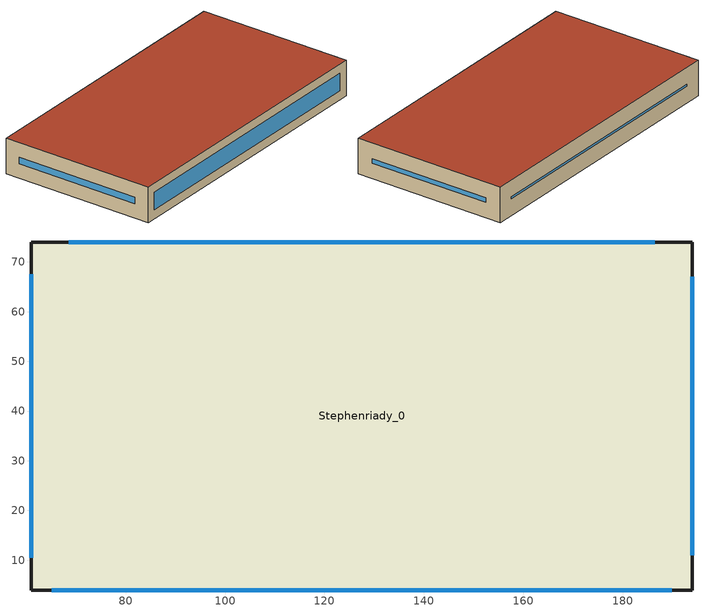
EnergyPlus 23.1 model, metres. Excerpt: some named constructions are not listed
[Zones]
Stephenriady_0
 floor ground (Stephenriady_0:f4UnderGroundSlabCF): 61,4 61,74 194,74 194,4 z0
 wall outside (90.1-2019 Nonresidential CZ 0 Exterior Wall (Mass)): 61,4 194,4 194,74 61,74 61,4 z0:16
 window (90.1-2019 Nonresidential CZ 0 Glazing (Operable)): 65.16,4 189.84,4 z4.16:11.84; 194,11 194,67 z7:9; 186.45,74 68.55,74 z7.55:8.45; 61,67.47 61,10.53 z6.53:9.47
 roof outside (90.1-2019 Nonresidential CZ 0 Exterior Roof (Mass)): 61,4 194,4 194,74 61,74 z16
[Schedule:Day:Hourly]
6621d27a-86ec-41d5-9cb3-f462cf29c228: Fraction, 1, 1, 1, 1, 1, 1, 1, 1, 0, 0, 1, 1, 1, 1, 1, 1, 1, 0, 0, 0, 0, 0, 0, 1
a6cbeeed-c444-4e99-a42a-c157d65655e2: Fraction, 1, 1, 1, 1, 0, 1, 1, 0, 0, 0, 0, 1, 1, 1, 1, 1, 0, 0, 0, 0, 0, 0, 0, 0
c963eae5-deb2-4c2c-a022-32e2c1c34cd7: Fraction, 0, 0, 0, 0, 0, 1, 1, 1, 0, 0, 0, 0, 0, 1, 0, 0, 0, 0, 0, 0, 0, 0, 0, 0
ffd08665-1213-456d-8c19-4043ab209ae4: Fraction, 1, 1, 1, 1, 1, 1, 1, 1, 0, 0, 1, 1, 1, 1, 0, 0, 0, 0, 0, 0, 0, 0, 0, 0
b7514a21-27b8-469c-ada0-75e2a6a7d0cd: Fraction, 0, 0, 0, 0, 0, 0, 0, 1, 0, 0, 0, 0, 0, 1, 0, 0, 0, 0, 0, 0, 0, 0, 1, 1
ca503cf3-42b4-45c9-b797-d509eb85b538: Fraction, 1, 1, 1, 1, 1, 1, 1, 1, 0, 0, 0, 1, 0, 0, 0, 0, 0, 0, 0, 0, 0, 1, 1, 1
e5b1b636-7c24-446d-b229-f755ef9a631a: Fraction, 1, 1, 1, 1, 1, 1, 1, 1, 0, 0, 0, 0, 1, 1, 1, 0, 0, 0, 0, 0, 0, 0, 1, 1
1945441b-419f-4fd6-a07e-01312675c677: Fraction, 1, 1, 1, 1, 1, 1, 1, 1, 1, 0, 0, 0, 0, 0, 0, 0, 1, 1, 1, 1, 1, 1, 1, 1
766bc363-b933-4f9b-b982-ddeed8f64be3: Fraction, 1, 1, 1, 1, 1, 1, 1, 1, 1, 0, 0, 0, 1, 1, 0, 0, 0, 0, 0, 1, 1, 1, 1, 1
0dec7ec1-1448-4ef9-9cca-c06ec3c29279: Fraction, 1, 1, 1, 1, 1, 1, 1, 1, 0, 1, 0, 0, 1, 1, 1, 1, 1, 1, 1, 1, 1, 1, 1, 1
253338df-8852-4427-be5f-c6ff64ef1736: Fraction, 1, 1, 1, 1, 1, 1, 1, 1, 0, 0, 1, 0, 0, 0, 0, 0, 0, 0, 1, 1, 1, 1, 1, 1
423b9f89-183f-4236-a632-413c83354e03: Fraction, 1, 1, 1, 1, 1, 1, 1, 1, 1, 0, 0, 0, 0, 1, 0, 0, 0, 0, 1, 1, 1, 1, 1, 1
102a9a6a-2fbf-470f-8aaf-8ff86c40ae30: Fraction, 1, 1, 1, 1, 1, 1, 1, 1, 1, 0, 0, 0, 1, 0, 0, 0, 0, 0, 0, 0, 0, 0, 0, 1
8d61b350-aecb-47b3-9fc1-12ee6255f63d: Fraction, 1, 1, 1, 1, 1, 1, 1, 1, 1, 0, 0, 0, 1, 1, 1, 1, 0, 1, 1, 1, 1, 1, 1, 1
7487a706-a07f-4254-9374-3721e81e3e6e: Fraction, 1, 1, 1, 1, 1, 1, 1, 1, 0, 0, 1, 1, 0, 0, 0, 0, 1, 1, 1, 1, 1, 1, 1, 1
1c112e16-9d9f-434c-87df-c180dc4b3a48: Fraction, 1, 1, 1, 1, 1, 1, 1, 1, 0, 0, 0, 0, 1, 1, 1, 1, 1, 1, 1, 1, 1, 1, 1, 1
ae5e7582-a575-48d6-8d95-6007394beb82: Fraction, 1, 1, 1, 1, 1, 1, 1, 1, 0, 0, 0, 0, 0, 0, 0, 1, 1, 1, 1, 1, 1, 1, 1, 1
9937dc05-5f6e-45f6-917b-7203338894a2: Fraction, 1, 1, 1, 1, 1, 1, 1, 1, 1, 1, 1, 1, 1, 1, 1, 0, 0, 0, 1, 1, 1, 1, 1, 1
9ece5319-4a05-4ddc-8578-67b6410f2669: Fraction, 1, 1, 1, 1, 1, 1, 1, 1, 0, 1, 1, 1, 1, 1, 1, 1, 1, 1, 1, 1, 1, 1, 1, 1
0c23f01c-c9b3-4fe4-baf2-64bc2bc27721: Fraction, 1, 1, 1, 1, 1, 1, 1, 1, 1, 0, 0, 0, 0, 0, 0, 0, 1, 1, 0, 0, 0, 0, 1, 1
b21b4b29-5696-4590-9822-3bbec33bab75: Fraction, 1, 1, 1, 1, 1, 1, 1, 1, 1, 0, 0, 0, 0, 0, 0, 0, 0, 0, 0, 1, 1, 1, 1, 1
534d0a5c-fc37-4287-a90a-67ed5ec0f43e: Fraction, 1, 1, 1, 1, 1, 1, 1, 0, 0, 0, 1, 1, 1, 1, 1, 1, 1, 0, 0, 0, 0, 0, 0, 0
5dc5e610-275f-496e-8004-b501d6e88dab: Fraction, 0, 1, 1, 1, 1, 1, 1, 1, 0, 0, 1, 0, 1, 1, 1, 0, 0, 0, 0, 0, 0, 0, 0, 1
8c51f081-a960-4c3e-ac5c-66eb29798a32: Fraction, 1, 1, 1, 1, 1, 1, 1, 1, 0, 0, 0, 1, 1, 1, 0, 0, 0, 1, 1, 1, 1, 1, 1, 1
aef6eb67-9aa6-4f4a-a3be-96ccfb310c91: Fraction, 1, 1, 1, 1, 1, 1, 1, 1, 1, 0, 0, 0, 0, 0, 0, 0, 0, 0, 0, 0, 0, 1, 1, 1
e83bf1e1-7969-47f4-9675-2800d7f44f62: Fraction, 1, 1, 1, 1, 1, 1, 1, 1, 0, 0, 1, 1, 1, 1, 1, 1, 1, 1, 0, 0, 0, 0, 1, 1
b4463c4c-3838-4a66-b633-40a522b86fc5: Fraction, 1, 1, 1, 1, 1, 1, 1, 1, 0, 0, 1, 0, 0, 0, 1, 1, 1, 1, 1, 1, 1, 1, 1, 1
9dcf6afe-cc0a-4f91-a059-82e8656e8e6c: Fraction, 1, 1, 1, 1, 1, 1, 1, 1, 0, 0, 0, 0, 0, 0, 0, 0, 0, 1, 1, 1, 1, 1, 1, 1
fb760094-becf-4dcf-924c-4fee3785b0b3: Fraction, 1, 1, 1, 1, 1, 1, 1, 1, 0, 0, 0, 1, 1, 0, 0, 0, 0, 0, 0, 0, 1, 1, 1, 1
efa658c4-98b6-441a-a308-5dee885bbf1e: Fraction, 1, 1, 1, 1, 1, 1, 1, 1, 0, 0, 1, 1, 1, 1, 0, 0, 1, 0, 0, 0, 0, 1, 1, 1
36d83a13-959b-44c4-b217-548114a7a5ae: Fraction, 1, 1, 1, 1, 1, 1, 1, 1, 1, 0, 1, 1, 1, 1, 1, 1, 1, 0, 0, 0, 0, 0, 1, 1
15e0499e-bef3-4929-91a6-d67ed0c7067e: Fraction, 1, 1, 1, 1, 1, 1, 1, 1, 0, 0, 1, 1, 1, 0, 1, 1, 0, 0, 1, 1, 1, 1, 1, 1
827af728-5095-4160-8c2b-719f2cd0ad21: Fraction, 1, 1, 1, 1, 1, 1, 1, 1, 1, 0, 0, 0, 0, 1, 0, 0, 0, 0, 0, 0, 0, 1, 1, 1
093613da-b16b-4699-a613-c9fd360ca8ad: Fraction, 1, 1, 1, 1, 1, 1, 1, 1, 0, 0, 0, 1, 1, 1, 1, 0, 0, 0, 0, 0, 0, 0, 0, 0
36fed26a-ec52-436f-ad40-10f885c7b49e: Fraction, 0, 1, 1, 1, 1, 1, 1, 0, 0, 0, 1, 1, 1, 1, 0, 0, 0, 0, 0, 0, 1, 1, 1, 0
42834bf7-9f96-446e-a39d-68222e7379a2: Fraction, 0, 0, 0, 0, 0, 0, 0, 0, 0, 0, 0, 1, 1, 0, 0, 1, 0, 0, 0, 0, 0, 0, 0, 0
5ee11cd8-4d87-480a-bb9f-0dbc839e39fc: Fraction, 0, 0, 0, 0, 0, 0, 0, 0, 0, 0, 0, 1, 1, 1, 1, 0, 0, 0, 0, 0, 0, 0, 0, 0
73654896-abe3-43e8-a62d-bc9b0506f2f3: Fraction, 0, 0, 0, 0, 0, 0, 0, 0, 0, 0, 0, 1, 0, 0, 0, 0, 0, 0, 0, 0, 0, 0, 0, 0
d24b454f-a2b6-45a0-9692-da2e4eb627e7: Fraction, 0, 0, 0, 0, 1, 0, 0, 0, 0, 0, 0, 1, 1, 1, 0, 0, 0, 0, 0, 0, 0, 0, 0, 0
f6ac9ea8-b80b-49c1-9734-2d4fe293c28c: Fraction, 0, 0, 0, 0, 1, 0, 0, 0, 0, 0, 0, 1, 1, 1, 0, 1, 1, 1, 0, 0, 1, 1, 1, 1
eacb8642-be93-4b07-b93f-4079a2c980f0: Fraction, 1, 1, 1, 1, 1, 1, 1, 1, 1, 1, 1, 1, 1, 1, 1, 1, 1, 1, 1, 1, 1, 1, 1, 1
27e2a48a-81d4-4cb2-9cce-9de5ee6e2356: Fraction, 1, 1, 1, 0, 1, 1, 1, 1, 0, 1, 1, 1, 1, 1, 1, 1, 1, 1, 1, 1, 1, 1, 1, 1
b75bfc5c-c7dd-4c38-b646-92b071925523: Fraction, 1, 1, 1, 1, 1, 1, 1, 1, 1, 0, 0, 0, 1, 1, 0, 0, 1, 1, 1, 1, 1, 1, 1, 1
49dba4f3-893d-4d5f-89d1-ae821097a8a9: Fraction, 1, 1, 1, 1, 1, 1, 1, 1, 1, 0, 0, 1, 1, 0, 1, 0, 1, 1, 0, 1, 0, 0, 1, 0
984a764a-ea44-4467-b70a-de5a3d703a3b: Fraction, 0, 1, 1, 1, 1, 1, 1, 1, 1, 1, 1, 1, 1, 0, 0, 0, 0, 0, 0, 0, 1, 1, 1, 1
a362efd5-8cad-4457-90b7-18f557288e5a: Fraction, 1, 1, 1, 1, 1, 1, 1, 1, 1, 1, 1, 1, 0, 0, 0, 0, 0, 0, 0, 1, 1, 1, 1, 1
48b5ef35-86a1-45ea-980f-7f5c45f7b4bf: Fraction, 1, 1, 1, 1, 1, 1, 1, 1, 1, 1, 1, 1, 1, 1, 0, 1, 1, 1, 0, 1, 1, 1, 1, 1
a998e340-c2eb-4fef-84cd-d69275251f47: Fraction, 1, 1, 1, 1, 1, 1, 1, 1, 1, 0, 0, 0, 0, 0, 0, 0, 0, 0, 0, 0, 1, 1, 1, 1
d75f4220-a33e-4ae0-ac9a-69baf9d72ea9: Fraction, 1, 1, 1, 1, 1, 1, 1, 1, 0, 0, 0, 0, 1, 1, 1, 1, 0, 0, 0, 0, 0, 0, 1, 0
d518f9ff-8a64-4d3f-94cf-1fa08b113b1b: Fraction, 1, 1, 1, 1, 1, 1, 1, 1, 1, 1, 0, 1, 1, 1, 1, 0, 0, 0, 0, 0, 1, 1, 1, 0
1b87af8c-de02-4c54-a897-45048b3504a6: Fraction, 1, 1, 1, 1, 1, 1, 1, 1, 1, 0, 0, 0, 0, 1, 1, 1, 1, 1, 1, 1, 1, 1, 1, 1
6c4d806d-1802-46db-b1a0-df42c5ee4145: Fraction, 1, 1, 1, 1, 1, 1, 1, 1, 1, 1, 0, 0, 0, 0, 0, 0, 0, 1, 0, 1, 1, 1, 1, 1
4c6fda74-7798-4026-9880-ea0e520f05a8: Fraction, 1, 1, 1, 1, 1, 1, 1, 1, 0, 0, 0, 0, 0, 0, 0, 0, 0, 0, 0, 1, 1, 1, 1, 1
4f790557-857e-48f6-b38c-c31edcf2ccb8: Fraction, 1, 1, 1, 1, 1, 1, 1, 1, 0, 0, 0, 0, 1, 0, 1, 0, 1, 1, 1, 1, 0, 1, 1, 1
f333a72b-daca-4791-92a9-f9c680f5b020: Fraction, 1, 1, 1, 1, 1, 1, 1, 1, 0, 0, 0, 0, 1, 0, 0, 0, 0, 0, 0, 0, 0, 1, 1, 1
3f398c88-883e-4693-8551-cf0d9b11b60f: Fraction, 1, 1, 1, 1, 1, 1, 1, 1, 0, 0, 0, 1, 0, 1, 1, 0, 0, 0, 0, 0, 0, 0, 0, 1
051b4362-852a-43a5-96a0-d58750fbfd57: Fraction, 1, 1, 0, 0, 1, 1, 0, 1, 0, 0, 0, 0, 1, 0, 0, 0, 0, 0, 0, 0, 0, 0, 0, 0
4376b4f8-41be-4a66-b365-ea454b95ca54: Fraction, 0, 0, 1, 0, 0, 0, 1, 0, 0, 0, 0, 0, 0, 1, 1, 0, 0, 0, 0, 0, 0, 0, 0, 0
4c4516bb-2f73-4427-99a5-85bd33de5884: Fraction, 0, 0, 0, 0, 0, 0, 0, 0, 0, 0, 0, 1, 1, 1, 1, 1, 0, 0, 0, 0, 0, 0, 1, 0
68805218-1439-4ac5-9c3e-6fdd143722f3: Fraction, 1, 1, 0, 0, 1, 0, 0, 1, 0, 0, 0, 1, 1, 1, 1, 0, 0, 0, 0, 0, 0, 0, 0, 0
2fb7182b-3a97-487e-b42b-d617e4477acf: Fraction, 0, 1, 0, 1, 1, 1, 1, 1, 0, 0, 0, 1, 1, 1, 1, 1, 0, 0, 0, 0, 0, 0, 0, 0
459e8452-2bb6-41b3-8199-2527ecc89f56: Fraction, 0, 1, 1, 1, 1, 1, 1, 1, 0, 0, 0, 0, 1, 1, 1, 1, 0, 0, 0, 0, 0, 0, 0, 0
e80a2ddc-a2b9-48a5-8777-060c4169f426: Fraction, 0, 0, 0, 1, 1, 0, 0, 1, 0, 0, 0, 1, 1, 1, 1, 1, 0, 0, 0, 0, 0, 0, 0, 0
dfcdc4c5-3c6c-4429-9515-13300c237f14: Fraction, 0, 1, 1, 1, 1, 0, 0, 1, 0, 0, 0, 0, 0, 0, 0, 0, 0, 0, 0, 0, 0, 0, 1, 1
19956fe7-2e73-4cf8-9206-ba137ea822d5: Fraction, 0, 0, 0, 0, 0, 0, 0, 0, 1, 1, 1, 1, 1, 0, 1, 1, 1, 1, 1, 1, 1, 1, 1, 1
75340bbe-f878-43c2-a6a6-d5e38dfb19e8: Fraction, 0, 0, 0, 0, 0, 0, 0, 0, 1, 1, 1, 1, 1, 1, 1, 1, 1, 1, 1, 1, 1, 1, 1, 1
57f63f37-7b51-4bea-90fa-33ec35ce4680: Fraction, 0, 0, 0, 0, 0, 0, 0, 0, 1, 1, 1, 0, 0, 0, 0, 0, 1, 1, 1, 1, 1, 1, 1, 0
308c828c-a2d1-467b-9f56-66f23b85126c: Fraction, 0, 0, 0, 0, 0, 0, 0, 0, 1, 1, 1, 1, 1, 1, 1, 1, 1, 1, 1, 1, 1, 1, 1, 0
2de4dc8b-9976-4d36-997f-040dc3a669e3: Fraction, 0, 0, 0, 0, 0, 0, 0, 0, 1, 1, 1, 1, 0, 0, 0, 1, 1, 1, 1, 1, 1, 1, 1, 1
c1fa3c5c-342d-4975-8eef-bec64a2dad55: Fraction, 0, 0, 0, 0, 0, 0, 0, 0, 1, 1, 1, 1, 1, 1, 1, 1, 1, 1, 1, 1, 1, 1, 0, 0
e4cd394b-2d99-4841-9de7-e2b2e79a858e: Fraction, 0, 0, 0, 0, 0, 0, 0, 1, 1, 1, 1, 1, 0, 0, 0, 0, 1, 1, 1, 1, 1, 1, 1, 0
54739582-b748-402f-ac66-482ed24f3d6f: Fraction, 0, 0, 0, 0, 0, 0, 0, 0, 1, 1, 1, 1, 0, 0, 0, 0, 0, 1, 1, 1, 1, 1, 1, 1
fd59a492-0e8e-4f28-89c8-37b9e6069555: Fraction, 0, 0, 0, 0, 0, 0, 0, 0, 1, 1, 1, 1, 0, 0, 0, 0, 0, 1, 1, 1, 1, 1, 1, 0
57c32834-d84b-4954-8e99-41ea51946a66: Fraction, 0, 0, 0, 0, 0, 1, 1, 1, 1, 1, 0, 0, 0, 0, 1, 1, 1, 1, 1, 1, 1, 1, 0, 0
5d5367d2-8f49-4f35-85b0-5592ef330a1e: Fraction, 0, 0, 0, 0, 0, 1, 1, 1, 1, 1, 1, 1, 1, 1, 1, 0, 0, 0, 0, 0, 0, 0, 0, 0
ff9696fd-620d-4533-b8a8-d6d3d79c11b4: Fraction, 0, 0, 0, 0, 0, 0, 0, 1, 1, 1, 1, 1, 1, 1, 1, 1, 1, 1, 1, 1, 1, 1, 0, 0
fddce5d1-118d-495f-965a-ce4f46bdd023: Fraction, 0, 0, 0, 0, 0, 0, 0, 1, 1, 1, 1, 1, 1, 1, 1, 1, 1, 1, 1, 1, 1, 1, 1, 0
759b65a6-fea1-4bca-bf71-95e298837138: Fraction, 0, 0, 0, 0, 0, 0, 0, 0, 0, 0, 0, 1, 1, 1, 1, 1, 1, 1, 1, 1, 0, 0, 0, 0
57c00e2d-262a-47e2-bd84-589fbe64ab63: Fraction, 0, 0, 0, 0, 0, 0, 1, 1, 1, 1, 1, 1, 1, 1, 1, 1, 1, 1, 1, 1, 1, 0, 0, 0
6cce3e27-f707-4140-9a0b-6236b9eb06c1: Fraction, 0, 0, 0, 0, 1, 1, 1, 1, 1, 1, 1, 1, 1, 1, 1, 1, 1, 1, 1, 1, 1, 0, 0, 0
5f63b7b6-ec3d-445c-b38b-ba737873ba2d: Fraction, 0, 0, 0, 0, 0, 0, 0, 0, 0, 0, 0, 0, 0, 0, 1, 1, 1, 1, 1, 1, 0, 0, 0, 0
b7cb9725-f71c-4262-a86b-09b4935888c0: Fraction, 0, 0, 0, 0, 0, 0, 1, 1, 1, 1, 1, 1, 1, 1, 1, 1, 1, 1, 1, 1, 1, 1, 0, 0
714ae703-89a6-4c8a-a372-d5f9fbff5a64: Fraction, 1, 0, 0, 0, 0, 0, 0, 0, 1, 1, 1, 1, 1, 0, 1, 1, 1, 1, 0, 0, 0, 0, 0, 0
4dcaa7ec-3c14-4af9-a3d1-a0a53da28315: Fraction, 0, 0, 0, 0, 0, 0, 1, 1, 1, 1, 1, 1, 0, 0, 1, 1, 0, 0, 0, 0, 0, 0, 0, 0
5bdd43a2-f2bf-4ab0-90a7-7e9ce1cff4fc: Fraction, 0, 0, 0, 1, 1, 1, 1, 1, 1, 1, 1, 1, 1, 1, 1, 1, 1, 1, 1, 1, 1, 1, 1, 1
012f0f84-7043-4538-903f-c84f93d6d93a: Fraction, 0, 0, 0, 0, 0, 0, 0, 0, 1, 1, 1, 1, 0, 0, 0, 0, 1, 1, 1, 1, 1, 1, 1, 1
59814bd1-3c97-4002-a3b5-c1d43aabcdb1: Fraction, 1, 1, 1, 1, 1, 1, 1, 1, 0, 0, 0, 0, 0, 0, 0, 0, 1, 1, 1, 1, 1, 1, 1, 1
7c9ffc9a-88f7-4806-b368-0851032a2247: Fraction, 1, 1, 1, 0, 0, 0, 0, 0, 1, 1, 1, 1, 1, 1, 1, 1, 1, 1, 1, 1, 1, 1, 1, 1
2b5efe3b-34d2-4fc8-9400-eb90d70b2d18: Fraction, 1, 1, 1, 0, 0, 0, 0, 0, 1, 1, 1, 1, 1, 0, 0, 0, 1, 1, 1, 1, 1, 1, 1, 1
65ea255e-0e90-46f3-aa83-0b648097e94e: Fraction, 1, 0, 0, 0, 0, 0, 0, 0, 1, 1, 1, 1, 1, 0, 0, 1, 1, 1, 1, 1, 1, 1, 1, 1
1e4743ff-9afb-4800-bae9-be094c8397e0: Fraction, 1, 1, 1, 1, 0, 0, 0, 0, 1, 1, 1, 1, 1, 1, 1, 1, 1, 1, 1, 1, 1, 1, 1, 1
2697e51f-8195-4906-aabc-c1f170aa59e4: Fraction, 0, 0, 0, 0, 0, 0, 0, 0, 0, 1, 0, 0, 0, 0, 0, 0, 0, 1, 1, 0, 0, 0, 0, 0
3f68949a-90ae-4b34-85b3-76af24ec3f0b: Fraction, 0, 0, 0, 0, 0, 0, 0, 0, 1, 1, 1, 0, 0, 0, 0, 0, 1, 0, 0, 0, 0, 0, 0, 0
36f7e500-316d-4ee8-a4cf-f67de7bef410: Fraction, 1, 0, 0, 0, 0, 0, 0, 0, 1, 1, 1, 1, 0, 0, 0, 1, 1, 1, 1, 1, 1, 1, 1, 1
a3dc0a55-5444-4609-b4db-8e20bd8c05ee: Fraction, 1, 1, 1, 1, 1, 1, 1, 1, 1, 1, 1, 1, 0, 1, 1, 1, 1, 1, 1, 1, 1, 1, 1, 1
65cf4559-a950-4c67-ad4f-1a8e22d8ff99: Fraction, 1, 0, 0, 0, 0, 0, 0, 0, 1, 1, 1, 1, 1, 1, 1, 1, 1, 1, 1, 1, 1, 1, 1, 1
09d02f89-81b0-4513-877c-3a81b5626fe4: Fraction, 1, 0, 1, 1, 0, 1, 1, 1, 1, 1, 1, 0, 0, 0, 0, 0, 0, 1, 1, 1, 1, 1, 1, 1
27c24372-7642-4a01-a361-ebe1ff359a06: Fraction, 1, 1, 1, 1, 1, 1, 1, 1, 1, 1, 1, 1, 0, 1, 0, 1, 1, 1, 1, 1, 1, 1, 1, 1
dc5607b5-f2b6-4a62-acce-53ec0510c665: Fraction, 1, 1, 1, 1, 1, 1, 1, 1, 1, 1, 1, 0, 1, 1, 0, 0, 1, 1, 1, 1, 1, 1, 1, 0
235c8b8c-7aae-42bd-86df-c7543ec2b339: Fraction, 1, 1, 1, 0, 0, 0, 0, 0, 1, 1, 1, 0, 0, 0, 0, 1, 1, 1, 1, 1, 1, 0, 0, 1
6caf057a-1293-49e7-9390-2ffffc4b4304: Fraction, 1, 0, 0, 0, 0, 0, 0, 0, 1, 1, 1, 0, 0, 0, 0, 0, 1, 1, 0, 1, 1, 0, 0, 0
08280157-511a-4ecb-b252-b66f2f22f8de: Fraction, 0, 0, 0, 0, 0, 0, 0, 0, 1, 1, 1, 0, 0, 0, 0, 1, 1, 1, 1, 0, 1, 1, 0, 0
ac13b27b-f014-4a44-abfe-a98fc6025520: Fraction, 0, 0, 0, 0, 0, 0, 0, 0, 1, 1, 1, 0, 0, 0, 0, 0, 0, 1, 0, 0, 0, 0, 0, 0
08dedf81-4fe3-4b0e-bcae-608dee1abbd7: Fraction, 0, 0, 1, 1, 0, 0, 1, 1, 1, 1, 1, 0, 1, 1, 0, 0, 1, 1, 1, 1, 1, 1, 1, 1
a50260a4-cd4b-40d2-801b-7ecf41b9f8c3: Fraction, 1, 0, 0, 1, 0, 0, 1, 1, 1, 1, 1, 0, 0, 0, 0, 0, 0, 1, 1, 1, 1, 1, 1, 1
e77846f9-7483-4dce-9565-af1e46ff773c: Fraction, 1, 1, 1, 1, 0, 0, 0, 0, 1, 1, 1, 0, 0, 0, 0, 0, 1, 1, 1, 1, 1, 1, 1, 1
4e61ddc2-c34d-4400-b7a2-23c96bf65acd: Fraction, 0, 0, 0, 0, 0, 0, 0, 0, 1, 1, 1, 0, 0, 0, 0, 0, 1, 1, 1, 1, 1, 1, 1, 1
b6c07026-fa95-488a-95fa-afe127d31812: Fraction, 1, 1, 0, 0, 0, 0, 0, 1, 1, 1, 1, 0, 0, 0, 0, 0, 0, 1, 1, 1, 1, 1, 1, 1
5211663b-738a-489e-a8a8-c1bbc8bf92cd: Fraction, 1, 1, 1, 1, 1, 1, 1, 1, 1, 1, 1, 1, 1, 0, 1, 1, 1, 1, 1, 1, 1, 1, 1, 1
f28e3911-a6e0-4504-84e1-4f75249d60bd: Fraction, 1, 1, 1, 1, 1, 1, 1, 1, 1, 1, 1, 0, 0, 0, 1, 1, 1, 1, 1, 1, 1, 1, 1, 1
e0888437-50c4-4823-b190-8d2e064389a7: Fraction, 1, 1, 1, 1, 1, 1, 1, 1, 1, 1, 1, 1, 0, 0, 0, 0, 1, 1, 1, 1, 1, 1, 1, 1
2e86949b-3e14-47d7-ae01-208f20fc8907: Fraction, 1, 1, 1, 0, 0, 0, 0, 0, 1, 1, 1, 0, 0, 0, 0, 0, 1, 1, 1, 1, 1, 1, 1, 1
ba044467-3386-4128-9a88-9ef635203729: Fraction, 0, 0, 0, 1, 0, 0, 0, 0, 1, 1, 1, 0, 0, 0, 0, 0, 0, 1, 1, 1, 1, 1, 1, 0
3015f9f9-6356-46dd-b880-0f464cf5c479: Fraction, 0, 0, 0, 0, 0, 0, 0, 0, 1, 1, 1, 0, 0, 0, 0, 0, 0, 1, 1, 1, 1, 1, 1, 0
8deccaa3-939e-4844-9423-df462e90c3f1: Fraction, 0, 0, 0, 0, 1, 1, 1, 0, 1, 1, 0, 0, 0, 0, 0, 0, 0, 1, 1, 1, 1, 1, 1, 1
48785bc2-d89c-4638-9e4e-b76c15e1231d: Fraction, 0, 0, 0, 0, 1, 1, 1, 1, 1, 1, 1, 0, 0, 0, 0, 0, 0, 1, 1, 1, 1, 1, 1, 1
59dfbc8d-123c-434f-b0b2-e92fef8e3780: Fraction, 1, 1, 1, 1, 1, 1, 1, 1, 1, 1, 1, 0, 0, 0, 0, 0, 1, 1, 1, 1, 1, 0, 0, 0
825fbdde-2fa4-4e88-94d2-037bb43793a0: Fraction, 0, 0, 0, 0, 0, 0, 0, 0, 0, 0, 1, 1, 1, 1, 0, 0, 1, 1, 1, 0, 0, 1, 0, 1
3b4ebd47-4000-445c-989c-945d5204195a: Fraction, 1, 0, 0, 0, 0, 0, 0, 0, 0, 0, 0, 0, 1, 0, 1, 0, 0, 0, 0, 0, 0, 0, 0, 0
9c880314-8247-4103-84d5-20e6d8b72984: Fraction, 0, 0, 0, 0, 0, 0, 0, 0, 1, 1, 1, 0, 1, 0, 0, 1, 1, 1, 1, 0, 1, 0, 0, 0
905738cb-4dd2-4663-a651-b3a16f3f2a3e: Fraction, 0, 0, 0, 0, 0, 0, 0, 0, 1, 1, 1, 0, 0, 0, 0, 0, 0, 0, 1, 1, 1, 1, 1, 1
0ea218cb-cba9-46db-8fce-8b9b432fa9bc: Fraction, 0, 1, 0, 0, 0, 1, 0, 0, 1, 1, 1, 0, 0, 0, 0, 0, 0, 1, 1, 1, 1, 1, 1, 1
0577c0de-1cbc-485a-90b9-9d5c6582b6b9: Fraction, 1, 1, 1, 1, 1, 0, 0, 1, 1, 1, 1, 1, 0, 0, 0, 0, 1, 1, 1, 1, 0, 0, 0, 1
68c8bf0b-c083-42ac-a66d-a4287653313c: Fraction, 1, 0, 1, 0, 0, 0, 0, 0, 1, 1, 1, 0, 0, 0, 0, 0, 0, 1, 1, 1, 1, 1, 1, 1
f30f0008-8474-4362-b4f0-b235811e25ae: Fraction, 1, 0, 0, 0, 0, 0, 1, 0, 1, 1, 1, 0, 0, 0, 0, 0, 0, 0, 1, 1, 1, 1, 1, 1
06a8cf07-c334-4eb0-b258-93c3f7b86a33: Fraction, 1, 1, 1, 0, 0, 0, 0, 0, 1, 1, 1, 0, 0, 0, 0, 0, 0, 0, 1, 1, 1, 1, 1, 1
0ab3f2fd-8dd0-402d-a138-56dfef4fb36f: Fraction, 1, 1, 1, 1, 0, 0, 0, 0, 1, 1, 1, 0, 0, 0, 0, 0, 0, 0, 1, 1, 1, 1, 1, 1
f49f58c9-ab41-4875-8c5f-5243ca2646df: Fraction, 1, 1, 0, 0, 0, 0, 0, 0, 1, 1, 1, 0, 0, 0, 0, 0, 1, 0, 0, 0, 1, 0, 0, 0
c1563a3a-1ead-4782-9daf-b348aac106c8: Fraction, 1, 1, 1, 1, 0, 0, 0, 0, 1, 1, 0, 0, 0, 0, 0, 0, 0, 1, 1, 1, 1, 1, 1, 1
ce22f9de-4bfd-45a6-9ca7-9a9ed6c90a62: Fraction, 1, 1, 1, 1, 1, 0, 1, 1, 1, 0, 0, 0, 0, 0, 0, 0, 0, 0, 1, 1, 1, 1, 1, 1
2715538d-873e-49f9-84cd-6ea71fae68e5: Fraction, 1, 1, 1, 0, 0, 0, 0, 1, 1, 1, 1, 0, 0, 0, 0, 0, 0, 0, 1, 1, 1, 1, 1, 1
249d4daf-8218-437e-a779-ea5e8d6e7445: Fraction, 0, 0, 0, 1, 0, 1, 0, 0, 1, 1, 1, 1, 0, 0, 0, 0, 0, 1, 1, 1, 1, 1, 1, 1
45b64a90-5d1f-43f8-b526-b17b3ca4e2b4: Fraction, 1, 1, 0, 0, 0, 0, 0, 0, 1, 0, 0, 0, 0, 0, 1, 0, 1, 1, 1, 0, 1, 1, 0, 0
76340f93-2bc3-4c9c-a49c-ef51f1fb0da6: Fraction, 0, 0, 0, 0, 0, 0, 1, 0, 1, 0, 0, 0, 0, 0, 0, 0, 0, 0, 1, 1, 1, 1, 1, 1
d6de876c-db00-4a43-ab77-5d2e102f76ae: Fraction, 1, 0, 0, 0, 0, 0, 1, 0, 1, 1, 1, 0, 0, 0, 1, 1, 1, 1, 1, 1, 1, 1, 1, 0
565196fe-9e1c-4a34-a431-f07de0370013: Fraction, 0, 0, 0, 0, 0, 0, 0, 0, 1, 0, 0, 0, 0, 0, 0, 1, 0, 1, 1, 0, 0, 0, 0, 0
1651b407-65b4-4aa8-be8a-7a55ee14be6c: Fraction, 0, 0, 0, 0, 0, 0, 0, 1, 1, 1, 1, 1, 0, 0, 0, 0, 1, 1, 1, 1, 1, 1, 0, 1
3005c8cf-c8f4-466e-b907-91f93720767e: Fraction, 1, 1, 0, 0, 0, 0, 0, 0, 1, 0, 0, 0, 0, 0, 0, 0, 0, 0, 0, 1, 1, 1, 1, 1
26f9f228-5e7b-4c59-ba38-35dcf205d349: Fraction, 0, 0, 0, 0, 0, 0, 0, 0, 1, 1, 0, 0, 0, 1, 1, 1, 1, 1, 1, 0, 1, 0, 0, 0
776b79ee-902a-4786-a419-54ce1349d1ee: Fraction, 0, 0, 0, 0, 0, 0, 0, 0, 1, 1, 1, 0, 0, 0, 0, 0, 1, 1, 1, 1, 1, 0, 0, 0
87bff4c6-c22d-4bb8-a118-27fadc8deb81: Fraction, 0, 0, 0, 0, 0, 0, 0, 0, 1, 0, 0, 1, 0, 0, 0, 1, 1, 1, 1, 0, 0, 0, 0, 0
17037a79-f58a-49e0-8675-288e97015157: Fraction, 0, 0, 0, 0, 0, 0, 0, 0, 1, 1, 0, 0, 0, 0, 0, 0, 0, 0, 1, 1, 1, 1, 1, 1
7d22fb42-6fff-40e1-8cc6-7fe4d31e5ea8: Fraction, 1, 0, 0, 1, 0, 0, 0, 0, 1, 0, 0, 0, 0, 0, 0, 0, 1, 0, 0, 0, 0, 0, 0, 0
8cb6efc4-18d5-42f1-ac89-464034711ca3: Fraction, 0, 0, 1, 0, 0, 0, 0, 0, 1, 1, 0, 0, 0, 1, 1, 1, 0, 0, 1, 0, 0, 0, 0, 0
8e9907c8-7ce8-47c0-8936-3da6d5683d0d: Fraction, 0, 0, 0, 0, 0, 0, 0, 0, 1, 1, 0, 0, 0, 0, 0, 1, 0, 0, 0, 0, 0, 0, 0, 0
fbdb712c-7a98-4250-9601-be78b576f17c: Fraction, 0, 0, 0, 0, 0, 0, 0, 0, 0, 1, 0, 0, 0, 0, 0, 1, 0, 1, 1, 0, 0, 0, 0, 0
16e8d20e-58db-4410-89f4-273dd391f150: Fraction, 0, 0, 0, 0, 0, 0, 0, 0, 0, 0, 0, 0, 0, 0, 1, 1, 1, 1, 1, 1, 1, 0, 0, 0
c7235ef0-97b2-4d68-b3b6-854e7bebd970: Fraction, 0, 0, 0, 0, 1, 1, 1, 1, 1, 1, 0, 0, 0, 0, 0, 0, 0, 1, 1, 1, 1, 1, 1, 1
49f2a35f-da13-4106-98da-71bf183b3f21: Fraction, 1, 0, 0, 0, 0, 0, 0, 0, 1, 1, 1, 0, 0, 0, 0, 0, 0, 0, 1, 1, 1, 1, 1, 1
8faa940d-339c-4dab-8152-11f4e10a7aa9: Fraction, 1, 0, 1, 1, 0, 1, 0, 1, 1, 1, 0, 0, 0, 0, 0, 0, 0, 1, 1, 1, 1, 1, 1, 1
da223acc-d883-4b82-9801-caaf0b199ff6: Fraction, 1, 0, 0, 0, 0, 0, 0, 0, 1, 0, 0, 0, 0, 0, 0, 0, 0, 0, 1, 1, 1, 1, 1, 1
2c402948-974d-45a8-a1d8-3b1fd50b702f: Fraction, 1, 1, 1, 1, 0, 1, 1, 1, 1, 0, 0, 0, 0, 0, 0, 0, 0, 0, 0, 1, 1, 1, 1, 1
3fd88382-fb31-49fe-8081-168d8d503622: Fraction, 1, 1, 1, 1, 0, 0, 1, 0, 1, 1, 0, 0, 1, 0, 0, 0, 0, 0, 0, 0, 0, 0, 0, 0
082be720-f5b8-49d3-ab5e-0865286e15d9: Fraction, 0, 0, 0, 0, 0, 0, 0, 0, 1, 1, 1, 0, 0, 0, 0, 0, 0, 1, 1, 1, 1, 1, 1, 1
82097fc9-5344-437a-92aa-a3a9c832348f: Fraction, 1, 0, 0, 0, 0, 0, 0, 0, 1, 1, 0, 0, 0, 1, 1, 1, 1, 1, 1, 1, 1, 1, 1, 0
04ec1236-fbaa-4b59-9792-8c19501f548f: Fraction, 0, 0, 0, 0, 0, 0, 0, 0, 1, 1, 0, 0, 0, 0, 0, 0, 0, 1, 0, 1, 1, 1, 1, 1
76cf07f7-64ad-461f-b70c-21718eb2c1c4: Fraction, 1, 1, 1, 1, 0, 0, 1, 1, 1, 1, 0, 0, 1, 1, 1, 0, 0, 1, 1, 0, 0, 0, 0, 0
e7bf7349-ac93-4fa8-8e49-37f7c369e6a2: Fraction, 0, 0, 0, 0, 0, 0, 0, 0, 1, 1, 1, 0, 0, 0, 0, 1, 1, 0, 0, 0, 0, 0, 0, 0
d85cc627-4f40-4de0-9726-2c9034655419: Fraction, 0, 0, 0, 0, 0, 0, 0, 0, 1, 1, 1, 0, 0, 0, 0, 1, 0, 0, 1, 1, 1, 1, 1, 1
59829681-5a10-476b-87c6-5cbba0afdd76: Fraction, 1, 1, 1, 1, 0, 1, 1, 1, 1, 0, 1, 0, 0, 0, 1, 0, 0, 0, 0, 0, 0, 0, 0, 0
0ce453c1-6fa8-486d-8767-5ac4dbb15fe0: Fraction, 0, 0, 0, 0, 0, 0, 0, 0, 0, 1, 1, 0, 0, 0, 0, 0, 1, 1, 1, 1, 1, 1, 1, 1
0e81a701-fe70-4aad-9d24-a820944cdd7a: Fraction, 0, 0, 0, 0, 0, 0, 0, 0, 1, 0, 0, 0, 0, 0, 0, 1, 1, 1, 1, 1, 1, 1, 1, 1
c7d5ff04-25fa-45cb-a6e2-83323504e1f3: Fraction, 0, 0, 0, 1, 0, 0, 1, 0, 1, 1, 1, 0, 0, 0, 1, 1, 1, 1, 1, 1, 1, 1, 1, 1
4e20eb1d-0cf3-4943-a69b-23b69dd2aaf6: Fraction, 1, 1, 1, 1, 0, 1, 0, 0, 0, 0, 0, 0, 0, 0, 0, 0, 0, 0, 1, 1, 1, 1, 1, 1
83cd72f4-c900-4df6-8498-0969e5454fd8: Fraction, 1, 1, 1, 1, 1, 0, 0, 0, 0, 0, 0, 0, 0, 0, 0, 0, 0, 0, 0, 1, 1, 1, 1, 1
28886bd6-383a-4fc2-913c-5846e772a701: Fraction, 1, 1, 1, 1, 0, 1, 0, 1, 1, 0, 0, 0, 0, 0, 0, 0, 0, 0, 0, 1, 1, 1, 1, 1
04b02500-f35b-4c92-8bec-fd0c54803517: Fraction, 1, 1, 1, 1, 0, 0, 0, 0, 1, 0, 0, 0, 0, 0, 0, 0, 0, 0, 0, 1, 1, 1, 1, 1
701aa3df-9140-46a9-a93f-f6dc1b9545aa: Fraction, 1, 1, 1, 1, 1, 1, 1, 1, 0, 0, 0, 0, 0, 0, 1, 1, 1, 1, 1, 0, 1, 1, 1, 1
3ed18380-58fb-4eec-a874-05923b1f1bcb: Fraction, 1, 0, 1, 1, 0, 1, 0, 0, 1, 0, 0, 0, 0, 1, 0, 1, 1, 1, 1, 1, 1, 1, 1, 0
7c9edffc-9860-47c2-9cee-bf498a6c4807: Fraction, 0, 1, 0, 0, 0, 0, 0, 1, 1, 0, 0, 0, 1, 1, 0, 0, 0, 1, 1, 1, 1, 1, 1, 1
602470f6-99c9-4573-9a32-43947e855ba9: Fraction, 0, 0, 1, 0, 0, 0, 0, 0, 1, 0, 0, 0, 0, 0, 0, 1, 1, 1, 1, 1, 1, 1, 1, 1
e3eba803-cc68-45e4-88ce-4ab0cd375f49: Fraction, 1, 0, 0, 0, 0, 0, 0, 0, 1, 0, 0, 0, 1, 0, 0, 0, 1, 0, 1, 0, 0, 1, 0, 1
55c9ea0a-49ae-4df2-96c8-e6d4d934e47b: Fraction, 0, 0, 0, 0, 0, 0, 0, 0, 1, 1, 1, 1, 0, 1, 1, 1, 1, 1, 1, 1, 1, 1, 0, 1
e8fb95db-23f4-439d-b285-e0753f965c91: Fraction, 0, 0, 1, 0, 0, 0, 0, 0, 1, 0, 0, 0, 0, 0, 0, 0, 0, 0, 1, 1, 1, 1, 1, 1
e4cf9810-a7ce-4e08-89e8-3ab306b8032b: Fraction, 1, 1, 1, 1, 1, 1, 1, 1, 1, 0, 0, 1, 1, 0, 0, 1, 1, 1, 1, 1, 1, 0, 0, 0
eda1e9a0-21cb-411b-aa51-afe83417f298: Fraction, 0, 0, 0, 0, 0, 0, 1, 1, 1, 1, 0, 0, 0, 0, 0, 0, 0, 0, 1, 1, 1, 1, 1, 1
425e499f-c072-40af-939b-735ec133a69c: Fraction, 1, 1, 1, 1, 1, 1, 1, 1, 1, 1, 0, 0, 0, 0, 0, 0, 0, 0, 1, 1, 1, 1, 1, 1
c3f9ace3-d0d8-43db-beef-3b5ea0eb306d: Fraction, 1, 1, 1, 0, 0, 0, 1, 1, 1, 1, 1, 1, 0, 0, 1, 1, 0, 0, 1, 1, 1, 0, 0, 0
1a31c97e-38ed-45ac-990a-899ebd4b27ea: Fraction, 0, 0, 0, 0, 0, 0, 0, 0, 1, 0, 0, 0, 1, 1, 1, 1, 1, 1, 1, 1, 1, 1, 1, 0
64932419-e50e-469c-8a17-bb5f129be186: Fraction, 0, 0, 0, 0, 0, 0, 0, 0, 0, 1, 1, 1, 0, 0, 0, 0, 1, 1, 1, 1, 1, 1, 0, 0
2405fd34-446b-4bfd-aba5-44242e69c4dc: Fraction, 0, 0, 0, 0, 0, 0, 0, 0, 1, 1, 0, 0, 0, 0, 0, 0, 0, 1, 1, 1, 1, 1, 1, 1
2b992393-a887-4dab-b1c2-baed3e88c9be: Fraction, 0, 0, 0, 0, 0, 0, 0, 0, 1, 1, 0, 0, 0, 0, 1, 1, 0, 0, 0, 0, 0, 0, 0, 0
a7d2a580-2213-4073-9499-62519e7fee94: Fraction, 0, 0, 0, 0, 0, 0, 0, 0, 1, 1, 0, 0, 0, 0, 1, 1, 1, 0, 0, 0, 0, 0, 0, 0
895f1d06-2557-42eb-bae6-bfaf8391a4a4: Fraction, 1, 1, 1, 1, 0, 0, 0, 0, 1, 1, 1, 1, 1, 1, 1, 1, 1, 1, 1, 1, 1, 1, 0, 0
3ced36d8-704e-4f55-9b6c-0f8dccdc772d: Fraction, 0, 0, 0, 0, 0, 0, 0, 0, 0, 0, 0, 0, 0, 0, 0, 0, 0, 0, 0, 1, 1, 1, 1, 1
12a0eca4-3294-44ad-b4f6-620b32bfd9a7: Fraction, 1, 1, 1, 1, 1, 1, 1, 1, 1, 1, 0, 0, 0, 0, 0, 1, 1, 1, 1, 1, 1, 0, 0, 0
62bb8aba-0857-4d1e-ae82-7aa208f213fe: Fraction, 0, 0, 0, 0, 0, 0, 0, 0, 0, 1, 1, 1, 0, 0, 0, 0, 0, 1, 1, 1, 1, 1, 1, 1
91e37eb9-0259-47b8-8fdf-18f52abfcdb0: Fraction, 1, 0, 1, 1, 1, 0, 0, 0, 1, 1, 0, 0, 0, 1, 1, 1, 1, 1, 1, 1, 1, 1, 1, 1
261170d3-9f46-4e9f-9683-db6540d1400f: Fraction, 0, 0, 0, 0, 0, 0, 0, 0, 0, 1, 1, 1, 1, 1, 1, 1, 0, 0, 1, 1, 1, 1, 1, 1
c9180cde-0e69-4cc2-9f18-0edba0fe5268: Fraction, 1, 1, 1, 0, 0, 1, 1, 1, 1, 0, 0, 0, 1, 1, 1, 1, 1, 1, 1, 1, 1, 1, 1, 1
20df947e-292b-4280-a3fd-5aa6e5ac639c: Fraction, 1, 1, 1, 1, 1, 1, 1, 1, 1, 0, 0, 0, 1, 1, 1, 1, 1, 1, 1, 1, 0, 0, 0, 0
cd1d9895-f3b1-43e4-b804-060d17296421: Fraction, 0, 0, 0, 0, 0, 0, 0, 0, 1, 1, 0, 0, 0, 0, 0, 0, 0, 0, 0, 1, 1, 1, 1, 1
0c715681-907b-459a-91bc-81ac18723402: Fraction, 1, 0, 0, 0, 0, 0, 1, 1, 1, 0, 0, 0, 0, 0, 0, 0, 0, 1, 1, 1, 1, 1, 1, 1
d3f9356b-181c-4eb7-b911-44c0e0b00e44: Fraction, 1, 0, 0, 0, 0, 0, 0, 0, 0, 1, 1, 0, 0, 0, 0, 0, 1, 1, 1, 1, 1, 1, 1, 1
8500396d-8765-4e33-aa0e-41e18518ea2c: Fraction, 1, 1, 1, 1, 1, 1, 1, 1, 1, 1, 1, 1, 0, 0, 0, 0, 1, 1, 1, 1, 1, 1, 1, 0
6aa6c5af-46be-4436-a2da-fcc6fcef783b: Fraction, 1, 1, 1, 1, 1, 1, 1, 1, 1, 1, 1, 1, 0, 0, 0, 0, 0, 0, 1, 1, 1, 1, 1, 1
de72f869-4665-4d87-98b1-5dff7d156817: Fraction, 1, 1, 0, 0, 0, 0, 0, 0, 1, 1, 1, 1, 1, 1, 1, 1, 1, 1, 1, 1, 1, 1, 1, 1
4dadbfbe-d572-4716-a757-6e59b7326ef4: Fraction, 1, 1, 1, 1, 1, 1, 1, 1, 1, 1, 1, 1, 1, 1, 1, 1, 1, 1, 1, 1, 1, 1, 0, 0
e582e2fc-f641-4016-9dd9-406d7337cfd5: Fraction, 1, 1, 1, 0, 0, 0, 0, 0, 0, 1, 1, 1, 1, 1, 1, 1, 0, 1, 1, 1, 1, 1, 1, 1
d0349de7-cfc0-4c01-9a77-268cc2031b1c: Fraction, 1, 1, 1, 0, 0, 0, 0, 0, 1, 1, 0, 0, 0, 0, 0, 0, 0, 1, 1, 1, 1, 1, 1, 1
35a9a76d-8a24-4b04-b325-3cc2b2800c32: Fraction, 1, 0, 0, 0, 0, 0, 0, 1, 1, 1, 0, 0, 0, 0, 0, 0, 0, 0, 1, 1, 1, 1, 1, 1
2dae0262-af47-4539-b6d9-984d62c29f32: Fraction, 1, 0, 0, 0, 0, 0, 0, 0, 0, 0, 0, 1, 0, 0, 0, 0, 0, 0, 1, 1, 1, 1, 1, 1
7b9f4637-aac5-45f6-85e1-51ecc09d4c16: Fraction, 1, 0, 1, 0, 1, 1, 1, 0, 1, 1, 0, 0, 0, 0, 0, 0, 0, 0, 0, 1, 0, 0, 1, 1
63bc162e-2604-4d8e-806a-ee0165d35be9: Fraction, 1, 1, 1, 1, 1, 1, 1, 1, 1, 1, 0, 0, 0, 0, 0, 0, 0, 0, 0, 0, 1, 1, 1, 1
353c11e8-9955-4809-bec1-d82e38b5f8a6: Fraction, 1, 1, 1, 1, 1, 1, 1, 1, 1, 1, 0, 1, 1, 0, 0, 0, 0, 0, 0, 1, 1, 1, 1, 1
9fb23e63-c8e5-448b-ad33-7c4dde2cd7b3: Fraction, 1, 1, 1, 0, 0, 1, 1, 1, 1, 0, 0, 0, 0, 1, 1, 1, 1, 1, 1, 1, 1, 1, 0, 1
c1370f3c-84e2-4bc9-9410-7caf5e3b0af9: Fraction, 1, 0, 0, 0, 0, 1, 0, 0, 1, 1, 1, 1, 0, 0, 0, 0, 0, 0, 0, 1, 1, 1, 1, 1
1bf135f9-5a20-4de8-8b6a-97e0ccd8b4c3: Fraction, 1, 0, 1, 1, 0, 1, 0, 1, 1, 0, 0, 0, 0, 0, 0, 0, 0, 0, 0, 0, 1, 1, 1, 1
4c186b28-3c74-4751-b517-65d5e8400461: Fraction, 1, 1, 1, 1, 1, 1, 1, 0, 1, 0, 1, 1, 0, 0, 0, 1, 1, 0, 1, 1, 1, 1, 1, 1
11cb8fed-1c95-447d-b324-6fac2d0359e6: Fraction, 1, 1, 1, 0, 0, 0, 0, 1, 1, 1, 1, 0, 0, 0, 0, 0, 0, 1, 1, 1, 1, 1, 1, 1
6a11d4f4-e333-4816-959a-c8fb8e703d00: Fraction, 1, 0, 1, 1, 1, 1, 1, 1, 1, 0, 0, 0, 0, 0, 0, 0, 0, 0, 0, 1, 0, 1, 1, 1
3f31e356-7e79-4696-8b3e-4a68763c498d: Fraction, 1, 1, 1, 1, 1, 1, 1, 1, 1, 1, 1, 0, 0, 0, 0, 0, 0, 1, 0, 0, 0, 0, 0, 1
0cc30fa7-fdcc-49a0-87e8-dfb9221accc3: Fraction, 1, 0, 0, 1, 0, 1, 1, 0, 1, 1, 1, 0, 0, 0, 1, 1, 0, 1, 1, 0, 0, 0, 0, 1
3d121a66-84ce-4abb-8ccf-94497329db4f: Fraction, 0, 0, 0, 0, 0, 0, 0, 0, 1, 1, 1, 0, 0, 0, 0, 0, 0, 0, 1, 1, 1, 1, 0, 0
ac28f663-1792-417b-bfad-d0fcc613b14d: Fraction, 1, 0, 1, 1, 0, 0, 0, 0, 1, 1, 0, 0, 0, 1, 1, 1, 1, 0, 1, 0, 0, 1, 0, 0
809e7d88-ad12-4db3-9275-fab8ddffc361: Fraction, 0, 0, 0, 0, 1, 1, 1, 1, 1, 1, 1, 0, 0, 1, 0, 0, 0, 0, 0, 1, 1, 1, 1, 1
84c11c0e-f355-4aab-9e39-08cbe044161c: Fraction, 1, 1, 1, 1, 0, 0, 0, 0, 0, 1, 0, 0, 0, 1, 0, 0, 0, 1, 1, 1, 1, 1, 1, 1
b5d4415b-2e7b-4fed-81a5-1de8e3bdc2ef: Fraction, 1, 0, 0, 0, 0, 0, 0, 0, 1, 1, 1, 0, 0, 0, 0, 0, 1, 1, 1, 1, 1, 1, 1, 1
8691dc2b-2462-4274-a259-28daab98a9ed: Fraction, 1, 1, 1, 1, 1, 1, 1, 1, 1, 1, 1, 0, 0, 1, 0, 0, 0, 0, 1, 1, 1, 1, 1, 1
874a3894-83cf-4e1b-9f9d-2cf8a7126161: Fraction, 1, 1, 1, 1, 1, 1, 1, 1, 1, 0, 1, 0, 0, 0, 0, 0, 0, 0, 1, 1, 1, 1, 1, 1
c80d0981-92b2-4cd4-a086-15c8a052f25c: Fraction, 1, 1, 1, 1, 1, 1, 1, 1, 1, 1, 0, 0, 0, 1, 0, 0, 0, 0, 1, 1, 1, 1, 1, 1
5c552802-47f7-4b00-a35a-739dbe908664: Fraction, 1, 1, 1, 1, 1, 1, 0, 0, 0, 1, 0, 1, 1, 1, 1, 1, 1, 1, 1, 0, 1, 1, 1, 1
87c32bf8-4dc1-493e-be19-b44d5935015a: Fraction, 0, 1, 1, 1, 0, 1, 1, 1, 1, 1, 0, 0, 1, 0, 0, 0, 0, 1, 1, 1, 1, 1, 1, 1
41987e57-47f5-48de-b906-102d8dbdd4a9: Fraction, 1, 1, 1, 1, 1, 1, 1, 1, 1, 0, 0, 0, 1, 1, 0, 0, 0, 0, 1, 1, 1, 1, 1, 1
f984a6ca-0252-497c-8438-21623a606ea3: Fraction, 1, 1, 1, 1, 1, 1, 1, 1, 1, 0, 0, 0, 1, 1, 0, 0, 0, 1, 1, 1, 1, 1, 1, 1
83f29df9-1616-413e-8018-6f551a656413: Fraction, 1, 1, 1, 1, 0, 1, 1, 1, 1, 1, 0, 0, 0, 0, 0, 0, 0, 0, 1, 1, 1, 1, 0, 1
92b68faa-a690-4cf5-815f-116fdf3845bc: Fraction, 1, 0, 0, 0, 0, 0, 0, 1, 1, 1, 0, 0, 0, 1, 1, 1, 1, 1, 0, 0, 0, 0, 0, 0
a9d900e3-119f-40e3-b357-70563522e924: Fraction, 0, 0, 0, 0, 0, 0, 1, 1, 1, 1, 0, 0, 0, 1, 0, 0, 0, 0, 1, 1, 1, 1, 1, 1
fc1beaf3-4cc4-45a0-815b-89b023068029: Fraction, 1, 0, 0, 0, 0, 0, 0, 0, 1, 1, 1, 1, 1, 1, 0, 0, 1, 1, 1, 1, 1, 1, 1, 1
0be2f4d6-1b37-40c1-9ba9-c36fd1d1548e: Fraction, 0, 1, 0, 0, 0, 0, 0, 0, 1, 1, 0, 0, 0, 0, 0, 0, 0, 0, 0, 0, 0, 0, 0, 0
0966cf7c-99c4-441d-88d9-31a86d0938c6: Fraction, 0, 0, 0, 0, 0, 0, 0, 0, 0, 0, 1, 1, 0, 1, 1, 1, 1, 1, 1, 1, 1, 1, 1, 0
035d35c0-a2d8-453e-af63-731bd1b647d3: Fraction, 0, 0, 0, 0, 0, 0, 0, 0, 1, 1, 1, 1, 1, 1, 0, 0, 1, 1, 1, 1, 0, 1, 1, 0
13df56e2-e2d6-4637-a2fd-e8c369d62ce5: Fraction, 0, 0, 0, 0, 0, 0, 0, 0, 1, 1, 1, 1, 1, 1, 0, 0, 1, 1, 1, 1, 1, 1, 1, 1
91738f39-2223-4a1b-b1a2-14b430fa3551: Fraction, 1, 0, 1, 0, 0, 0, 0, 0, 1, 1, 1, 0, 0, 0, 1, 1, 1, 1, 1, 1, 1, 1, 1, 1
3fbe1af7-a81b-4185-bf66-2ac01dc4af42: Fraction, 1, 0, 0, 0, 0, 0, 0, 0, 0, 1, 1, 0, 0, 0, 0, 0, 0, 1, 1, 1, 1, 1, 1, 1
2be90ad5-e153-4714-87d9-ef65b6647322: Fraction, 1, 1, 1, 0, 0, 0, 0, 0, 1, 1, 1, 0, 0, 0, 0, 0, 0, 0, 0, 1, 1, 1, 1, 1
518b2468-60df-4293-9d45-d7b1cff6fc94: Fraction, 1, 1, 1, 0, 0, 0, 0, 0, 1, 1, 0, 0, 0, 1, 0, 0, 0, 1, 0, 0, 0, 0, 0, 0
aeaed28f-b939-4efb-b14d-53837edc2406: Fraction, 0, 1, 0, 0, 0, 0, 0, 0, 1, 1, 1, 1, 0, 1, 0, 1, 1, 1, 1, 1, 1, 1, 1, 1
58016573-8f70-481c-80b3-146395f41ac8: Fraction, 1, 1, 1, 1, 1, 1, 1, 1, 1, 1, 1, 1, 1, 0, 0, 0, 1, 1, 1, 1, 1, 1, 1, 1
0627e81b-ec30-418b-98a6-e403594f2541: Fraction, 1, 1, 1, 1, 0, 1, 1, 1, 1, 1, 1, 0, 0, 0, 0, 0, 0, 1, 1, 1, 1, 1, 1, 1
13129bdd-fbc5-47d6-870a-4c2ec6fca214: Fraction, 1, 1, 1, 1, 0, 1, 1, 1, 1, 0, 0, 1, 1, 0, 0, 0, 0, 0, 0, 0, 0, 0, 0, 0
90fa3e6f-e646-4410-a610-d6cbcb8ade3a: Fraction, 0, 0, 0, 0, 0, 0, 0, 0, 0, 1, 1, 0, 1, 0, 0, 0, 0, 0, 0, 1, 1, 1, 1, 0
2e0069ef-2af5-4619-87d0-04a22a03d354: Fraction, 0, 0, 0, 0, 0, 0, 0, 0, 1, 1, 1, 1, 1, 1, 0, 0, 0, 1, 1, 1, 1, 1, 1, 1
142734c0-2709-4836-ac2a-668325c1c2ec: Fraction, 1, 1, 0, 1, 1, 1, 1, 0, 1, 1, 1, 1, 1, 0, 0, 0, 0, 1, 1, 1, 1, 1, 0, 1
5cc76300-064d-4a57-91be-f0c0659a6392: Fraction, 1, 1, 0, 0, 0, 0, 0, 0, 1, 1, 1, 0, 0, 0, 0, 0, 0, 0, 1, 1, 1, 1, 1, 1
68fadae4-5f23-4f5a-8965-389cc78ebb53: Fraction, 1, 1, 0, 0, 0, 0, 0, 0, 1, 1, 0, 0, 0, 0, 0, 0, 0, 0, 0, 1, 1, 1, 1, 1
396cec00-6cb3-4788-8912-73cfb724dfd4: Fraction, 1, 1, 0, 0, 0, 0, 0, 0, 1, 0, 0, 0, 0, 0, 0, 0, 0, 0, 1, 1, 1, 1, 1, 1
bc7fa272-f06c-46a8-a2c2-177f778a0992: Fraction, 1, 1, 0, 0, 0, 0, 0, 0, 1, 1, 0, 0, 0, 0, 0, 0, 0, 0, 1, 1, 1, 1, 1, 1
061bc031-3736-4e36-a7d9-06415b249e4c: Fraction, 1, 1, 0, 0, 0, 0, 0, 0, 1, 0, 1, 0, 0, 0, 0, 0, 0, 0, 1, 1, 1, 1, 1, 1
61f1e9b5-e6db-424b-9d61-5553a19dac75: Fraction, 1, 1, 1, 1, 1, 1, 1, 1, 1, 1, 1, 0, 0, 0, 0, 0, 0, 0, 1, 1, 1, 1, 1, 1
3306ea94-93d5-490b-802e-684ef5bd905e: Fraction, 1, 1, 1, 1, 1, 1, 1, 1, 1, 0, 0, 0, 0, 0, 0, 0, 0, 1, 1, 1, 1, 1, 1, 1
dcb1f06f-759d-45e9-9cf3-95ba223d47b3: Fraction, 1, 0, 0, 0, 0, 0, 0, 0, 0, 0, 0, 0, 1, 1, 1, 0, 0, 1, 1, 1, 1, 1, 1, 1
c7dbd23a-ae3f-4a0c-bcae-c911f6eede9e: Fraction, 1, 0, 1, 0, 0, 0, 0, 0, 0, 1, 1, 1, 0, 0, 0, 0, 0, 1, 1, 1, 1, 1, 1, 0
90554372-610b-4b06-80ba-a9ed46e0ea82: Fraction, 1, 1, 1, 0, 0, 0, 1, 0, 1, 1, 1, 0, 1, 1, 1, 1, 1, 1, 1, 1, 1, 1, 1, 1
d3848a2c-9006-4b0a-a881-c3afdb75c468: Fraction, 0, 0, 0, 0, 0, 0, 0, 0, 1, 1, 1, 0, 0, 1, 1, 1, 1, 1, 1, 1, 1, 1, 1, 1
3b3f2193-1a87-4461-8f89-5f416943a47d: Fraction, 1, 1, 1, 1, 1, 1, 0, 0, 1, 1, 1, 1, 0, 0, 0, 1, 1, 1, 1, 1, 1, 1, 1, 1
5dd97132-e33f-4c69-ba87-b456fffaf2f2: Fraction, 1, 1, 0, 0, 0, 0, 0, 0, 1, 1, 1, 1, 0, 0, 0, 0, 1, 1, 1, 1, 1, 1, 1, 1
71b6bc49-f64b-47f1-8b20-e7d6f5a7c93b: Fraction, 1, 1, 1, 0, 0, 0, 1, 1, 1, 1, 1, 0, 0, 0, 0, 0, 0, 0, 1, 1, 1, 1, 1, 1
c743d789-82e2-4151-a836-672a1c6b4ae6: Fraction, 1, 1, 1, 0, 0, 0, 1, 1, 1, 1, 0, 0, 0, 0, 0, 0, 0, 0, 0, 1, 1, 1, 1, 1
8251b096-3250-4500-a5c6-a06e3f2a3c64: Fraction, 1, 1, 1, 1, 1, 0, 0, 1, 1, 1, 1, 1, 1, 1, 1, 1, 1, 1, 1, 1, 1, 1, 1, 1
4a5d7c27-194a-4b6a-adc5-c4561f9561fd: Fraction, 1, 1, 1, 1, 1, 1, 1, 1, 1, 1, 1, 1, 0, 1, 0, 0, 0, 0, 1, 1, 1, 1, 1, 1
243356a5-12c9-44b2-8de6-508b4bbf935d: Fraction, 1, 1, 1, 1, 1, 0, 0, 0, 1, 1, 1, 0, 0, 0, 0, 0, 1, 1, 1, 1, 1, 1, 1, 1
e1ffd4ec-f4eb-490f-a94f-4c82e3278ae2: Fraction, 1, 1, 1, 1, 1, 1, 1, 1, 1, 0, 1, 0, 0, 0, 1, 0, 1, 1, 1, 1, 1, 1, 1, 1
46df301c-71ff-4590-b1cd-04cb4a3fefe7: Fraction, 1, 1, 1, 1, 0, 1, 0, 1, 1, 1, 0, 0, 0, 1, 0, 0, 0, 1, 1, 1, 0, 0, 0, 0
8bb2ae23-b478-48ee-be31-f03c3f36db6f: Fraction, 0, 0, 1, 1, 0, 0, 0, 0, 1, 1, 1, 1, 1, 1, 1, 1, 1, 1, 1, 1, 1, 1, 1, 1
a63f3783-e4e6-4bb6-9d17-2cf7a7cb9f24: Fraction, 1, 1, 1, 1, 1, 0, 1, 0, 1, 1, 1, 0, 0, 0, 0, 0, 1, 1, 1, 0, 0, 0, 0, 0
269f9c3a-d02d-412d-827b-ee9bc587a065: Fraction, 0, 0, 0, 1, 1, 0, 0, 0, 1, 1, 1, 1, 1, 1, 1, 1, 1, 1, 1, 1, 1, 1, 1, 1
c24af0a3-b456-41bb-a2f2-4d6404cd6311: Fraction, 1, 1, 1, 1, 0, 1, 0, 0, 0, 1, 1, 1, 0, 1, 1, 1, 1, 1, 1, 1, 1, 1, 1, 1
8a16e8f6-321a-4086-af09-8fc0fd2bbdc9: Fraction, 1, 1, 1, 0, 1, 1, 1, 1, 1, 1, 1, 0, 0, 1, 0, 0, 1, 0, 1, 1, 1, 1, 1, 1
b2c4f2fb-36f3-46dd-9ad4-17f9e88402f3: Fraction, 1, 1, 1, 1, 1, 1, 1, 1, 1, 1, 1, 0, 0, 1, 1, 1, 1, 1, 1, 1, 1, 1, 1, 0
8bbd413b-cab1-4b01-864a-050adb73e7d2: Fraction, 0, 1, 0, 0, 0, 0, 0, 0, 1, 1, 1, 0, 0, 0, 0, 0, 1, 1, 1, 1, 1, 1, 1, 1
2fad0c70-f45e-4d5d-9844-141be773b717: Fraction, 1, 0, 0, 0, 0, 0, 0, 0, 1, 1, 0, 1, 1, 1, 0, 1, 1, 1, 1, 1, 0, 0, 0, 0
875411dd-3311-4786-9de2-03d16dc6d15b: Fraction, 0, 0, 0, 1, 0, 1, 1, 1, 1, 1, 1, 1, 0, 0, 0, 0, 1, 0, 1, 1, 1, 1, 1, 1
c8feba53-562c-4ff2-91e9-016dd4620403: Fraction, 1, 1, 1, 1, 1, 1, 0, 0, 1, 1, 1, 0, 0, 1, 1, 1, 1, 1, 1, 1, 1, 1, 1, 1
ab1925c2-c4b8-45f7-834c-af9655d1908b: Fraction, 1, 0, 0, 0, 0, 0, 1, 0, 0, 0, 0, 1, 1, 1, 1, 1, 1, 1, 1, 1, 1, 1, 1, 1
71f3a8bf-2a39-43b9-856b-bc5c34a663dd: Fraction, 1, 1, 1, 0, 1, 0, 0, 1, 1, 1, 1, 0, 1, 0, 0, 0, 0, 0, 0, 1, 1, 1, 1, 1
98fab686-ed79-4899-844c-f10cdd62f3ff: Fraction, 1, 1, 1, 0, 0, 0, 1, 1, 1, 1, 1, 1, 0, 0, 0, 0, 1, 1, 1, 1, 1, 1, 1, 1
39f07c17-96d6-4e33-8d4c-708e6861ac9f: Fraction, 1, 0, 0, 0, 0, 1, 0, 0, 1, 1, 1, 0, 0, 0, 0, 0, 0, 0, 0, 1, 1, 1, 1, 1
74ad1222-d2dd-42e2-8add-148cfc7e512c: Fraction, 1, 1, 0, 0, 0, 1, 1, 0, 1, 1, 0, 0, 0, 0, 0, 0, 0, 0, 0, 0, 1, 1, 1, 1
dd756f72-5b80-4681-a55a-45e06b684ac5: Fraction, 1, 1, 1, 1, 1, 1, 1, 0, 1, 1, 0, 0, 0, 0, 0, 0, 1, 0, 0, 0, 0, 0, 1, 1
